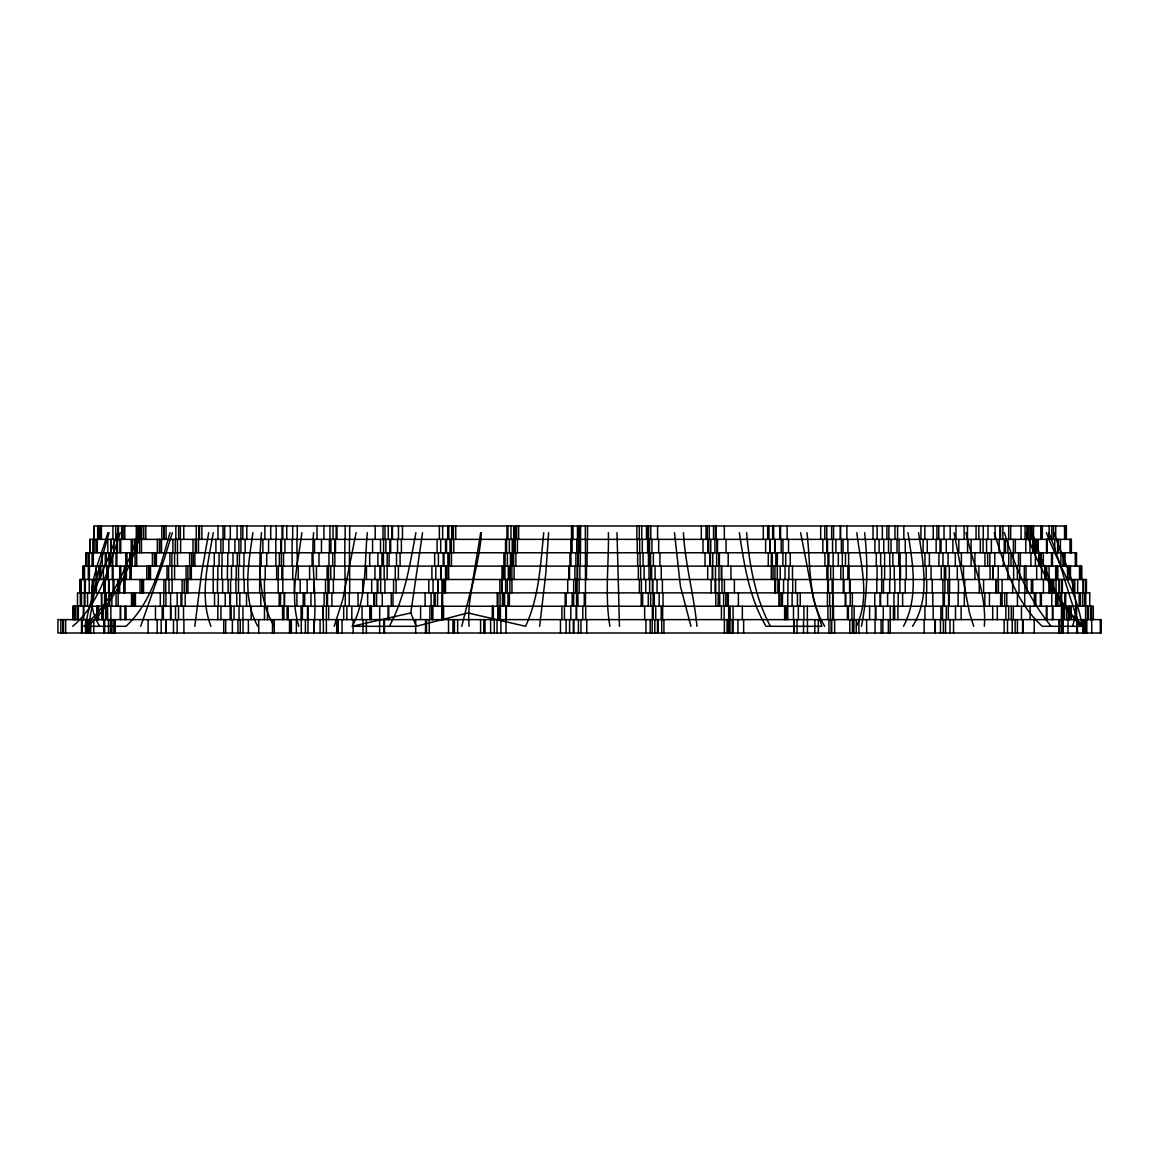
<?xml version="1.0" encoding="UTF-8"?>
<svg xmlns="http://www.w3.org/2000/svg" width="1159" height="1159" viewBox="0 0 1159 1159"><rect width="100%" height="100%" fill="white"/><g stroke="black" fill="none" stroke-linecap="round" stroke-linejoin="round"><path stroke-width="1.5" d="M608.403 532.691C608.997 563.868 604.65 595.422 609.895 626.309M313.611 532.691C310.829 563.911 317.189 595.204 314.046 626.309M984.339 626.309C986.831 594.06 972.734 563.68 966.026 532.691M548.598 532.691L545.875 572.807L539.659 626.309M367.316 532.691C364.274 564.013 367.128 597.551 352.293 626.309L416.284 626.309L467.946 612.937L525.563 626.309C539.138 597.088 540.543 564.259 543.73 532.691M261.499 532.691C258.805 564.129 257.762 598.087 274.132 626.309M416.284 626.309L410.793 612.937L422.557 532.691M85.795 626.309C89.214 593.191 107.917 564.158 117.624 532.691M481.347 532.691C479.942 564.259 466.222 594.712 469.105 626.309M480.695 532.691L471.829 586.193L461.76 626.309M194.799 626.309L201.637 572.807L208.736 532.691M252.894 532.691C248.62 563.549 241.912 597.537 257.776 626.309M301.876 532.691C297.95 563.506 289.373 595.74 298.834 626.309M861.485 626.309C867.497 595.48 868.207 563.853 864.614 532.691M415.907 532.691C409.88 564.52 404.955 597.479 389.323 626.309M356.088 532.691L342.76 599.565L334.212 626.309M213.285 532.691C208.055 563.361 199.305 596.03 210.938 626.309M88.504 626.309L97.762 572.807L109.091 532.691M1072.452 626.309C1083.549 594.219 1063.875 562.492 1053.937 532.691M169.996 532.691C160.579 565.853 152.148 601.869 125.983 626.309L83.752 626.309C112.235 602.318 127.026 567.07 138.79 532.691M172.343 532.691L164.158 559.435L140.674 626.309M120.246 532.691C109.236 565.882 100.529 602.651 72.684 626.309M107.874 532.691C99.428 562.376 80.768 597.03 99.761 626.309M141.166 532.691C130.634 567.331 114.64 601.144 87.939 626.309M856.414 626.309C870.612 596.928 860.442 563.419 856.834 532.691M903.498 626.309C918.754 597.305 912.756 563.535 907.946 532.691M912.51 626.309C930.503 598.232 923.274 563.52 918.536 532.691M352.293 626.309L410.793 612.937M1089.735 592.872L77.494 592.872L77.494 606.244M1081.347 626.309C1055.385 600.246 1039.043 566.635 1025.99 532.691M1051.17 626.309C1028.757 599 1014.676 566.2 1004.375 532.691M824.715 626.309C807.504 598.348 810.88 564.056 806.939 532.691M770.344 626.309C755.204 597.378 749.322 564.926 746.642 532.691M1046.403 532.691C1057.819 564.027 1077.566 592.843 1082.129 626.309M1080.087 626.309C1068.308 595.596 1061.05 563.303 1048.837 532.691M1032.133 532.691C1044.172 566.331 1054.893 603.448 1084.418 626.309L1042.332 626.309C1015.487 601.883 1004.665 566.244 994.248 532.691M973.763 626.309L969.504 612.937L954.06 532.691M690.952 626.309L680.405 586.193L674.48 532.691M800.623 532.691L813.56 599.565L821.89 626.309L766.027 626.309C749.279 597.972 744.179 564.752 739.37 532.691M683.39 532.691C685.215 564.274 693.937 594.915 696.965 626.309M617.008 532.691L619.457 626.309M1100.92 619.63L1100.92 633.002M1100.297 619.63L1100.297 633.002M1093.314 619.63L1093.314 606.244L72.872 606.244L72.872 619.63M1091.561 606.244L1091.778 633.002M1090.88 606.244L1090.88 619.63M1090.46 606.244L1090.46 619.63M1089.721 592.872L1089.735 606.244M1088.113 606.244L1088.113 619.63M1087.504 606.244L1087.504 619.63M1086.823 619.63L1086.823 633.002M1086.418 592.872L1086.418 579.5L79.797 579.5L79.797 592.872M1086.012 579.5L1086.012 592.872M1086.07 619.63L1086.07 633.002M1085.693 592.872L1085.577 619.63M1085.331 592.872L1085.331 606.244M1085.201 592.872L1085.201 606.244M1085.259 619.63L1085.259 633.002M1084.925 619.63L1084.925 633.002M1083.651 579.5L1083.651 592.872M1083.346 619.63L1083.346 633.002M1082.955 579.5L1082.955 592.872M1082.868 619.63L1082.868 633.002M1082.796 592.872L1082.796 606.244M1081.796 579.5L1081.796 566.128L82.941 566.128L82.941 579.5M1081.115 566.128L1081.115 579.5M1080.492 592.872L1080.492 606.244M1080.275 566.128L1080.275 579.5M1079.522 566.128L1079.522 579.5M1079.159 592.872L1079.159 606.244M1077.653 579.5L1077.653 592.872M1077.435 619.63L1077.435 633.002M1077.059 619.63L1077.16 633.002M1076.827 619.63L1076.827 633.002M1076.581 606.244L1076.581 619.63M1076.537 566.128L1076.537 552.756L86.07 552.756L86.07 566.128M1076.059 552.756L1076.059 566.128M1075.697 552.756L1075.697 566.128M1075.32 552.756L1075.32 566.128M1074.784 579.5L1074.755 592.872M1073.031 579.5L1073.031 592.872M1071.365 552.756L1071.365 539.37L89.88 539.37L89.88 552.756M1071.075 539.37L1071.075 552.756M1071.22 606.244L1071.22 619.63M1070.655 539.37L1070.655 552.756M1070.467 566.128L1070.467 579.5M1070.105 539.37L1070.105 552.756M1069.771 566.128L1069.771 579.5M1069.656 606.244L1069.656 619.63M1069.25 606.244L1069.25 619.63M1068.844 606.244L1068.844 619.63M1068.105 619.63L1067.917 633.002M1067.83 566.128L1067.83 579.5M1067.511 566.128L1067.511 579.5M1066.816 606.244L1066.816 619.63M1066.439 606.244L1066.439 619.63M1066.396 539.37L1066.396 525.998L514.466 525.998L514.466 539.37M1065.744 525.998L1065.744 539.37M1065.541 525.998L1065.541 539.37M1065.7 592.872L1065.686 606.244M1065.063 552.756L1065.063 566.128M1064.86 592.872L1064.86 606.244M1064.541 525.998L1064.541 539.37M1064.049 606.244L1064.049 619.63M1063.788 552.756L1063.788 566.128M1063.759 606.244L1063.759 619.63M1063.209 619.63L1063.209 633.002M1062.991 552.756L1062.991 566.128M1062.368 579.5L1062.368 592.872M1062.368 606.244L1062.368 619.63M1062.122 579.5L1062.122 592.872M1062.064 619.63L1062.021 633.002M1061.658 592.872L1061.76 633.002M1061.514 606.244L1061.514 619.63M1061.166 592.872L1061.311 606.244M1060.891 552.756L1060.891 566.128M1060.398 539.37L1060.398 552.756M1060.601 592.872L1060.601 606.244M1060.34 592.872L1060.34 606.244M1059.877 619.63L1059.877 633.002M1059.587 579.5L1059.587 592.872M1059.051 579.5L1059.051 592.872M1058.819 619.63L1058.819 633.002M1058.268 539.37L1058.268 552.756M1057.993 592.872L1057.993 606.244M1057.616 539.37L1057.616 552.756M1057.718 566.128L1057.718 579.5M1057.37 566.128L1057.37 579.5M1056.457 592.872L1056.457 606.244M1056.197 566.128L1056.197 579.5M1056.023 579.5L1056.023 592.872M1055.719 525.998L1055.719 539.37M1055.69 566.128L1055.69 579.5M1055.661 592.872L1055.661 606.244M1054.791 539.37L1054.791 552.756M1053.763 579.5L1053.763 592.872M1053.589 525.998L1053.589 539.37M1052.836 579.5L1052.836 592.872M1052.85 606.244L1052.85 619.63M1052.459 552.756L1052.459 566.128M1052.43 606.244L1052.43 619.63M1051.981 552.756L1052.053 566.128M1051.836 525.998L1051.836 539.37M1051.923 579.5L1051.72 606.244M1051.517 552.756L1051.517 566.128M1050.865 579.5L1050.865 592.872M1049.793 579.5L1049.793 592.872M1049.127 525.998L1049.127 539.37M1049.083 566.128L1049.083 579.5M1048.881 579.5L1048.881 592.872M1047.287 539.37L1047.287 552.756M1046.881 539.37L1046.997 552.756M1046.939 606.244L1046.939 619.63M1046.707 566.128L1046.707 579.5M1046.519 539.37L1046.519 552.756M1046.345 606.244L1046.345 619.63M1045.954 566.128L1045.954 579.5M1045.592 566.128L1045.592 579.5M1045.215 566.128L1045.215 579.5M1044.766 566.128L1044.766 579.5M1043.317 552.756L1043.317 566.128M1043.419 579.5L1043.419 592.872M1042.332 525.998L1042.332 539.37M1041.97 525.998L1041.97 539.37M1041.463 525.998L1041.463 539.37M1041.55 566.128L1041.55 579.5M1041.376 592.872L1041.376 606.244M1041.275 552.756L1041.275 566.128M1040.97 525.998L1040.97 539.37M1040.362 592.872L1040.362 606.244M1040.145 552.756L1040.145 566.128M1040.058 552.756L1040.058 566.128M1039.565 552.756L1039.565 566.128M1038.899 552.756L1038.899 566.128M1038.218 539.37L1038.218 552.756M1036.624 539.37L1036.624 552.756M1036.668 566.128L1036.668 579.5M1035.798 592.872L1035.798 606.244M1035.378 539.37L1035.407 566.128M1034.581 539.37L1034.581 552.756M1034.35 592.872L1034.35 606.244M1034.234 619.63L1034.234 633.002M1034.016 539.37L1034.016 552.756M1033.538 525.998L1033.538 539.37M1032.698 539.37L1032.698 552.756M1032.77 579.5L1032.77 592.872M1031.93 525.998L1031.93 539.37M1031.336 579.5L1031.336 592.872M1030.742 525.998L1030.742 539.37M1030.916 552.756L1030.916 566.128M1029.989 539.37L1029.989 552.756M1030.105 606.244L1030.105 619.63M1029.945 525.998L1029.945 539.37M1028.279 525.998L1028.279 539.37M1026.917 525.998L1026.917 539.37M1026.932 579.5L1026.932 592.872M1026.034 566.128L1026.034 579.5M1025.787 539.37L1025.787 552.756M1025.078 525.998L1025.078 539.37M1024.933 579.5L1024.933 592.872M1024.686 592.872L1024.686 606.244M1024.31 566.128L1024.31 579.5M1023.136 619.63L1023.136 633.002M1022.586 619.63L1022.586 633.002M1021.47 606.244L1021.47 619.63M1021.079 525.998L1021.079 539.37M1020.369 552.756L1020.369 566.128M1019.63 566.128L1019.63 579.5M1018.993 579.5L1018.993 592.872M1018.5 552.756L1018.5 566.128M1017.428 592.872L1017.428 606.244M1017.37 566.128L1017.37 579.5M1017.414 619.63L1017.414 633.002M1015.327 539.37L1015.327 552.756M1015.139 619.63L1015.139 633.002M1013.632 566.128L1013.632 579.5M1013.401 539.37L1013.415 566.128M1013.314 606.244L1013.314 619.63M1012.633 579.5L1012.633 592.872M1012.227 619.63L1012.227 633.002M1011.314 606.244L1011.314 619.63M1011.039 552.756L1011.039 566.128M1010.677 525.998L1010.677 539.37M1008.707 525.998L1008.707 539.37M1008.721 552.756L1008.721 566.128M1008.663 606.244L1008.663 619.63M1007.895 539.37L1007.895 552.756M1007.866 566.128L1007.866 579.5M1007.49 619.63L1007.49 633.002M1006.794 592.872L1006.794 606.244M1005.853 606.244L1005.853 619.63M1005.519 539.37L1005.519 552.756M1004.694 592.872L1004.694 606.244M1004.245 539.37L1004.245 552.756M1004.143 619.63L1004.143 633.002M1003.361 552.756L1003.361 566.128M1002.868 525.998L1002.868 539.37M1002.071 579.5L1002.1 606.244M1000.623 592.872L1000.623 606.244M1000.507 525.998L1000.507 539.37M1000.058 525.998L1000.058 539.37M999.13 539.37L999.13 552.756M998.406 579.5L998.406 592.872M998.247 566.128L998.247 579.5M997.305 606.244L997.305 619.63M996.581 579.5L996.581 592.872M995.784 579.5L995.784 592.872M995.132 525.998L995.132 539.37M994.755 552.756L994.755 566.128M993.104 566.128L993.104 579.5M992.727 566.128L992.727 579.5M992.698 606.244L992.698 619.63M991.365 539.37L991.365 552.756M990.061 566.128L990.061 579.5M989.815 552.756L989.815 566.128M989.438 592.872L989.438 606.244M987.99 525.998L987.99 539.37M987.656 552.756L987.656 566.128M986.57 539.37L986.57 552.756M984.933 552.756L984.933 566.128M984.831 592.872L984.831 606.244M983.585 579.5L983.585 592.872M983.267 525.998L983.267 539.37M983.064 539.37L983.064 552.756M980.326 539.37L980.326 552.756M979.254 579.5L979.254 592.872M978.819 525.998L978.819 539.37M978.935 566.128L978.935 579.5M976.066 525.998L976.066 539.37M974.878 552.756L974.922 579.5M971.083 539.37L971.126 566.128M967.432 525.998L967.577 552.756M964.723 579.5L964.723 592.872M964.317 592.872L964.317 606.244M964.1 525.998L964.1 539.37M963.506 566.128L963.506 579.5M961.39 552.756L961.39 566.128M961.144 606.244L961.144 619.63M958.797 539.37L958.797 552.756M958.45 579.5L958.45 592.872M958.116 592.872L958.116 606.244M957.305 566.128L957.305 579.5M955.987 525.998L955.987 539.37M955.509 606.244L955.509 619.63M955.306 552.756L955.306 566.128M953.553 619.63L953.553 633.002M952.872 539.37L952.872 552.756M950.177 525.998L950.177 539.37M949.96 619.63L949.96 633.002M949.569 579.5L949.569 592.872M949.279 566.128L949.279 579.5M948.989 592.872L948.989 606.244M948.627 592.872L948.627 606.244M948.337 606.244L948.337 619.63M948.062 552.756L948.062 566.128M947.874 579.5L947.874 592.872M946.266 539.37L946.266 552.756M946.324 606.244L946.324 619.63M945.701 566.128L945.701 579.5M945.541 619.63L945.541 633.002M944.904 579.5L944.904 592.872M944.353 566.128L944.353 579.5M944.324 592.872L944.324 606.244M944.02 525.998L944.02 539.37M943.383 619.63L943.383 633.002M943.093 592.872L943.093 606.244M942.962 552.756L942.977 566.128M942.904 579.5L942.904 592.872M942.484 606.244L942.484 619.63M941.282 566.128L941.282 579.5M941.036 539.37L941.036 552.756M940.876 606.244L940.876 619.63M940.456 619.63L940.456 633.002M939.992 539.37L939.992 552.756M938.747 525.998L938.747 539.37M938.906 552.756L938.906 566.128M936.936 525.998L936.936 539.37M936.153 539.37L936.153 552.756M935.299 619.63L935.299 633.002M934.762 619.63L934.762 633.002M933.241 525.998L933.241 539.37M933.169 606.244L933.169 619.63M932.821 592.872L932.821 606.244M932.242 579.5L932.242 592.872M931.083 566.128L931.083 579.5M929.388 552.756L929.388 566.128M927.272 539.37L927.272 552.756M926.693 579.5L926.693 592.872M926.2 566.128L926.2 579.5M926.229 592.872L926.229 606.244M924.853 525.998L924.853 539.37M924.925 552.756L924.925 566.128M924.925 606.244L924.925 619.63M924.158 619.63L924.158 633.002M923.115 539.37L923.115 552.756M920.927 525.998L920.927 539.37M906.15 552.756L906.251 579.5M905.251 539.37L905.251 552.756M905.208 579.5L905.208 592.872M903.832 525.998L903.832 539.37M902.615 592.872L902.615 606.244M900.471 566.128L900.471 579.5M900.094 552.756L900.094 566.128M899.906 592.872L899.804 566.128M899.065 539.37L899.065 552.756M898.718 552.756L898.718 566.128M898.268 592.872L898.138 606.244M897.906 606.244L897.906 619.63M897.588 525.998L897.588 539.37M897.023 539.37L897.023 552.756M894.965 525.998L894.965 539.37M894.835 579.5L894.835 592.872M894.676 606.244L894.676 619.63M894.27 566.128L894.27 579.5M893.937 592.872L893.937 606.244M893.415 606.244L893.415 619.63M892.879 552.756L892.879 566.128M891.025 539.37L891.025 552.756M890.213 566.128L890.213 579.5M890.213 606.244L890.242 633.002M889.735 552.756L889.735 566.128M889.677 579.5L889.677 592.872M888.852 525.998L888.852 539.37M888.533 539.37L888.533 552.756M888.359 619.63L888.359 633.002M887.606 592.872L887.606 606.244M886.896 525.998L886.896 539.37M884.636 579.5L884.607 552.756M883.752 539.37L883.752 552.756M883.462 579.5L883.462 592.872M883.274 606.244L883.274 619.63M882.854 619.63L882.854 633.002M882.347 525.998L882.347 539.37M881.651 566.128L881.68 592.872M881.086 619.63L881.086 633.002M880.666 552.756L880.666 566.128M880.579 592.872L880.579 606.244M880.188 592.872L880.188 606.244M879.101 539.37L879.101 552.756M877.146 525.998L877.146 539.37M877.059 566.128L877.059 579.5M876.798 579.5L876.798 592.872M876.291 552.756L876.291 566.128M875.871 606.244L875.871 619.63M875.349 606.244L875.349 619.63M875.045 619.63L875.045 633.002M874.886 539.37L874.886 552.756M874.77 592.872L874.77 606.244M873.031 525.998L873.031 539.37M869.612 606.244L869.612 619.63M866.541 619.63L866.715 633.002M858.906 619.63L858.906 633.002M856.255 619.63L856.255 633.002M854.14 606.244L854.14 619.63M853.908 619.63L853.908 633.002M852.358 592.872L852.358 606.244M852.401 619.63L852.401 633.002M851.908 606.244L851.908 619.63M850.17 579.5L850.257 606.244M849.779 619.63L849.779 633.002M849.576 579.5L849.576 592.872M849.141 566.128L849.141 579.5M848.62 552.756L848.62 566.128M848.388 606.244L848.388 619.63M847.881 539.37L847.881 552.756M847.866 566.128L847.866 579.5M847.403 606.244L847.403 619.63M846.896 525.998L846.896 539.37M845.838 592.872L845.838 606.244M845.476 552.756L845.476 566.128M845.215 592.872L845.215 606.244M844.042 579.5L844.042 592.872M843.173 566.128L843.259 592.872M843.071 539.37L843.071 552.756M842.332 552.756L842.332 566.128M841.362 539.37L841.362 552.756M840.797 566.128L840.797 579.5M840.652 525.998L840.652 539.37M840.246 525.998L840.246 539.37M838.334 552.756L838.334 566.128M835.929 539.37L835.929 552.756M834.625 619.63L834.625 633.002M833.553 525.998L833.553 539.37M833.538 606.244L833.538 619.63M833.321 566.128L833.321 579.5M833.191 606.244L833.133 579.5M833.133 552.756L833.133 566.128M832.553 539.37L832.553 552.756M832.698 592.872L832.582 619.63M832.133 579.5L832.133 592.872M831.655 525.998L831.655 539.37M831.727 619.63L831.727 633.002M831.133 619.63L831.133 633.002M830.67 566.128L830.67 579.5M830.351 606.244L830.351 619.63M829.699 592.872L829.699 606.244M828.888 552.756L828.888 566.128M828.96 619.63L828.96 633.002M828.453 579.5L828.453 592.872M827.917 552.756L827.961 579.5M827.888 606.244L827.888 619.63M827.7 579.5L827.7 592.872M827.512 539.37L827.512 552.756M827.425 592.872L827.425 606.244M826.918 539.37L826.918 552.756M826.758 525.998L826.758 539.37M826.845 566.128L826.845 579.5M824.817 525.998L824.817 539.37M824.918 552.756L824.918 566.128M822.847 539.37L822.847 552.756M820.673 525.998L820.673 539.37M818.312 619.63L818.312 633.002M814.82 619.63L814.82 633.002M807.461 619.63L807.461 633.002M807.345 606.244L807.345 619.63M803.897 606.244L803.897 619.63M803.52 619.63L803.52 633.002M800.232 592.872L800.232 606.244M798.334 606.244L798.334 619.63M797.435 592.872L797.435 606.244M797.015 619.63L797.03 633.002M795.61 579.5L795.61 592.872M794.118 619.63L794.118 633.002M793.987 619.63L793.987 633.002M793.48 606.244L793.48 619.63M792.713 579.5L792.713 592.872M792.466 566.128L792.466 579.5M792.133 592.872L792.133 606.244M790.25 552.756L790.25 566.128M788.902 566.128L788.902 579.5M788.54 539.37L788.54 552.756M787.961 579.5L787.961 592.872M787.83 619.63L787.685 592.872M787.135 525.998L787.135 539.37M786.15 606.244L786.15 619.63M785.701 552.756L785.701 566.128M785.86 606.244L785.86 619.63M785.049 566.128L785.049 579.5M784.629 606.244L784.629 619.63M783.556 579.5L783.556 592.872M782.962 539.37L782.962 552.756M782.89 552.756L782.89 566.128M782.455 592.872L782.455 606.244M781.296 592.872L781.296 606.244M781.195 539.37L781.195 552.756M780.558 525.998L780.558 539.37M780.224 566.128L780.224 579.5M779.761 525.998L779.761 539.37M779.572 592.872L779.572 606.244M779.268 579.5L779.268 592.872M779.094 592.872L779.094 606.244M777.906 579.5L777.906 592.872M777.385 552.756L777.254 579.5M775.835 552.756L775.835 566.128M775.559 579.5L775.559 592.872M774.893 539.37L774.893 552.756M774.951 566.128L774.864 592.872M774.69 539.37L774.69 552.756M773.647 525.998L773.647 539.37M773.039 566.128L773.039 579.5M772.676 525.998L772.676 539.37M772.285 552.756L772.285 566.128M771.329 552.756L771.3 579.5M770.054 539.37L770.054 552.756M769.88 539.37L769.88 552.756M768.953 525.998L768.953 539.37M768.272 552.756L768.272 566.128M767.678 525.998L767.678 539.37M765.621 539.37L765.621 552.756M763.303 525.998L763.303 539.37M743.658 619.63L743.658 633.002M742.354 606.244L742.354 619.63M738.399 592.872L738.399 606.244M737.935 619.63L737.935 633.002M734.371 579.5L734.371 592.872M733.039 606.244L733.212 633.002M732.198 619.63L732.198 633.002M730.952 566.128L730.952 579.5M730.127 606.244L730.17 619.63M729.996 619.63L729.996 633.002M728.663 606.244L728.663 619.63M728.533 619.63L728.533 633.002M728.2 552.756L728.2 566.128M728.33 592.872L728.33 606.244M727.475 592.872L727.475 606.244M727.084 619.63L727.084 633.002M726.056 539.37L726.056 552.756M725.824 592.872L725.824 606.244M724.332 525.998L724.332 539.37M724.418 579.5L724.404 592.872M724.389 619.63L724.389 633.002M724.187 606.244L724.187 619.63M723.607 592.872L723.607 606.244M721.97 579.5L721.97 592.872M721.666 566.128L721.666 579.5M721.434 606.244L721.405 619.63M721.362 566.128L721.362 579.5M719.739 592.872L719.739 606.244M719.377 552.756L719.377 566.128M718.986 552.756L718.957 579.5M719.073 579.5L719.073 592.872M718.174 592.872L718.174 606.244M717.522 539.37L717.522 552.756M717.059 539.37L717.059 552.756M716.653 552.756L716.653 566.128M716.001 525.998L716.001 539.37M715.711 579.5L715.784 606.244M715.436 525.998L715.436 539.37M715.494 566.128L715.494 579.5M714.915 539.37L714.915 552.756M715.089 579.5L715.089 592.872M713.538 525.998L713.538 539.37M712.799 552.756L712.799 566.128M712.524 566.128L712.524 579.5M712.437 566.128L712.437 579.5M711.162 579.5L711.162 592.872M710.757 539.37L710.757 552.756M710.424 552.756L710.424 566.128M709.873 552.756L709.873 566.128M709.207 525.998L709.207 539.37M708.7 539.37L708.7 552.756M707.787 539.37L707.787 552.756M707.685 566.128L707.685 579.5M707.207 525.998L707.207 539.37M706.077 525.998L706.077 539.37M705.034 552.756L705.034 566.128M702.991 539.37L702.991 552.756M701.311 525.998L701.311 539.37M663.919 619.63L663.919 633.002M663.035 592.872L663.035 606.244M662.658 606.244L662.658 619.63M662.397 579.5L662.397 592.872M661.717 619.63L661.717 633.002M661.253 566.128L661.253 579.5M661.195 606.244L661.195 619.63M659.935 552.756L659.935 566.128M659.167 592.872L659.167 606.244M658.674 539.37L658.674 552.756M657.95 619.63L657.95 633.002M657.588 525.998L657.588 539.37M657.515 619.63L657.515 633.002M657.066 579.5L657.066 592.872M655.748 606.244L655.748 619.63M655.081 566.128L655.081 579.5M654.821 619.63L654.821 633.002M654.299 592.872L654.299 606.244M653.343 552.756L653.343 566.128M653.111 592.872L653.111 606.244M652.821 606.244L652.821 619.63M652.575 606.244L652.575 619.63M652.546 606.244L652.546 619.63M652.184 619.63L652.184 633.002M651.923 539.37L651.923 552.756M651.619 566.128L651.619 579.5M650.793 525.998L650.793 539.37M650.75 566.128L650.75 579.5M650.692 592.872L650.692 606.244M650.547 552.756L650.547 566.128M650.199 619.63L650.199 633.002M649.533 539.37L649.533 552.756M649.634 579.5L649.634 592.872M649.069 552.756L648.982 579.5M648.649 525.998L648.649 539.37M648.461 552.756L648.461 566.128M648.287 592.872L648.287 606.244M648.026 539.37L648.026 552.756M647.635 525.998L647.635 552.756M646.461 525.998L646.461 539.37M645.925 619.63L645.925 633.002M645.722 579.5L645.722 592.872M644.636 606.244L644.665 619.63M644.129 566.128L644.129 579.5M643.071 552.756L643.071 566.128M642.608 592.872L642.608 606.244M642.318 539.37L642.318 552.756M641.738 525.998L641.738 539.37M641.405 579.5L641.405 592.872M641.202 592.872L641.202 606.244M640.652 566.128L640.652 579.5M640.101 552.756L640.101 566.128M639.667 539.37L639.667 552.756M639.304 525.998L639.304 539.37M639.377 579.5L639.377 592.872M638.334 566.128L638.334 579.5M637.653 552.756L637.653 566.128M637.204 539.37L637.204 552.756M636.856 525.998L636.856 539.37M587.541 525.998L587.541 539.37M587.352 539.37L587.352 552.756M587.048 552.756L587.048 566.128M586.744 619.63L586.744 633.002M586.483 566.128L586.483 579.5M585.701 606.244L585.701 619.63M585.454 539.37L585.469 606.244M585.353 525.998L585.353 539.37M584.281 592.872L584.281 606.244M582.774 606.244L582.774 619.63M580.963 619.63L580.963 633.002M580.601 525.998L580.514 552.756M580.326 552.756L580.326 566.128M579.949 525.998L579.949 539.37M579.891 566.128L579.891 579.5M579.225 539.37L579.225 552.756M579.152 579.5L579.152 592.872M578.587 525.998L578.587 539.37M578.37 539.37L578.341 566.128M578.413 619.63L578.413 633.002M578.066 552.756L578.066 566.128M577.95 592.872L577.95 606.244M577.486 525.998L577.486 539.37M577.631 566.128L577.631 579.5M577.211 566.128L577.066 592.872M576.762 539.37L576.762 552.756M576.53 592.872L576.646 619.63M576.255 606.244L576.255 619.63M575.893 552.756L575.893 566.128M575.719 579.5L575.719 592.872M574.893 566.128L574.893 579.5M573.879 619.63L573.879 633.002M573.691 579.5L573.618 606.244M573.328 619.63L573.328 633.002M572.995 525.998L572.995 539.37M572.213 592.872L572.213 606.244M572.068 539.37L572.068 552.756M571.517 525.998L571.517 539.37M570.779 539.37L570.923 566.128M570.808 606.244L570.836 619.63M569.938 552.756L569.938 566.128M569.605 619.63L569.605 633.002M569.518 566.128L569.518 579.5M568.953 566.128L568.953 579.5M567.678 579.5L567.722 592.872M566.143 592.872L566.143 606.244M566.114 619.63L566.114 633.002M565.172 592.872L565.172 606.244M564.433 606.244L564.433 619.63M561.883 606.244L561.883 619.63M560.478 619.63L560.478 633.002M518.624 525.998L518.624 539.37M517.392 539.37L517.392 552.756M516.595 525.998L516.595 539.37M515.943 525.998L515.943 539.37M515.9 552.756L515.9 566.128M515.233 539.37L515.233 552.756M514.379 539.37L514.379 552.756M514.118 566.128L514.118 579.5M513.698 539.37L513.698 525.998L94.082 525.998L94.082 539.37M513.64 552.756L513.64 566.128M513.089 539.37L513.089 552.756M512.466 552.756L512.466 566.128M512.235 539.37L512.235 552.756M511.843 566.128L511.974 592.872M511.481 552.756L511.481 566.128M510.974 525.998L510.974 539.37M510.482 552.756L510.482 566.128M510.163 566.128L510.163 579.5M509.888 579.5L509.888 592.872M509.598 566.128L509.598 579.5M509.352 539.37L509.352 552.756M509.381 592.872L509.381 606.244M508.308 566.128L508.308 579.5M507.961 525.998L507.961 539.37M507.961 592.872L507.961 606.244M507.367 552.756L507.367 566.128M507.367 579.5L507.323 592.872M506.961 525.998L506.961 539.37M506.584 539.37L506.584 552.756M506.396 606.244L506.396 619.63M506.005 606.244L506.005 633.002M505.527 539.37L505.527 552.756M505.643 579.5L505.643 592.872M505.063 552.756L505.063 566.128M504.918 566.128L504.918 579.5M504.6 592.872L504.6 606.244M503.89 552.756L503.89 566.128M503.643 592.872L503.643 606.244M503.397 566.128L503.397 579.5M502.441 592.872L502.441 606.244M502.006 566.128L502.006 579.5M501.905 579.5L501.905 592.872M501.659 579.5L501.659 592.872M500.92 619.63L500.92 633.002M500.413 606.244L500.413 619.63M500.08 592.872L500.08 606.244M499.848 579.5L499.848 592.872M498.689 606.244L498.689 619.63M498.515 606.244L498.515 619.63M498.008 592.872L497.848 619.63M497.24 592.872L497.24 606.244M497.037 619.63L497.037 633.002M494.27 619.63L494.27 633.002M493.328 606.244L493.328 619.63M492.285 606.244L492.285 619.63M490.648 619.63L490.648 633.002M485.013 619.63L485.013 633.002M483.81 619.63L483.81 633.002M480.579 619.63L480.579 633.002M457.646 619.63L457.646 633.002M455.748 525.998L455.748 539.37M454.4 619.63L454.4 633.002M453.821 539.37L453.821 552.756M453.43 525.998L453.43 539.37M453.082 525.998L453.082 539.37M452.937 619.63L452.937 633.002M451.72 525.998L451.72 539.37M451.474 566.128L451.416 539.37M451.184 539.37L451.184 552.756M449.996 539.37L449.996 552.756M449.402 552.756L449.402 566.128M448.794 525.998L448.794 539.37M448.62 552.756L448.678 579.5M448.533 619.63L448.533 633.002M447.997 552.756L447.997 566.128M447.693 525.998L447.693 539.37M446.997 566.128L446.997 579.5M446.519 539.37L446.519 552.756M445.766 566.128L445.766 579.5M445.549 539.37L445.549 552.756M445.607 566.128L445.505 592.872M444.288 579.5L444.288 592.872M443.969 552.756L443.969 566.128M443.607 606.244L443.607 619.63M443.462 579.5L443.462 592.872M443.202 552.756L443.202 566.128M442.637 525.998L442.637 539.37M442.637 592.872L442.564 619.63M441.985 579.5L441.869 619.63M441.086 566.128L441.086 579.5M440.681 539.37L440.681 552.756M440.695 566.128L440.695 579.5M439.362 525.998L439.362 539.37M438.406 552.756L438.406 566.128M438.001 579.5L438.001 592.872M437.798 579.5L437.798 592.872M437.551 592.872L437.551 606.244M437.117 539.37L437.117 552.756M435.784 566.128L435.784 579.5M435.19 592.872L435.19 606.244M434.654 552.756L434.654 566.128M434.046 592.872L434.046 606.244M433.06 579.5L433.06 592.872M432.858 606.244L432.858 619.63M432.278 606.244L432.278 619.63M431.901 566.128L431.901 579.5M432.104 606.244L432.104 619.63M431.105 592.872L431.105 606.244M429.902 606.244L429.902 619.63M429.236 619.63L429.236 633.002M428.787 579.5L428.787 592.872M426.469 619.63L426.469 633.002M425.527 619.63L425.527 633.002M425.092 592.872L425.092 606.244M420.601 606.244L420.601 619.63M415.675 619.63L415.675 633.002M402.463 525.998L402.463 539.37M401.391 539.37L401.391 552.756M400.087 552.756L400.087 566.128M398.464 525.998L398.464 539.37M398.406 566.128L398.406 579.5M397.551 539.37L397.551 552.756M396.523 552.756L396.523 566.128M396.117 579.5L396.117 592.872M395.262 566.128L395.262 579.5M393.567 579.5L393.567 592.872M392.973 592.872L392.973 606.244M392.437 525.998L392.437 539.37M392.017 525.998L392.017 539.37M391.249 592.872L391.249 606.244M390.67 539.37L390.67 552.756M389.917 539.37L389.917 552.756M389.091 552.756L389.091 566.128M388.729 606.244L388.729 619.63M388.279 525.998L388.279 539.37M388.062 606.244L388.062 619.63M387.178 552.756L387.178 579.5M385.904 539.37L385.904 552.756M384.976 525.998L384.976 539.37M384.904 579.5L384.904 592.872M384.498 619.63L384.498 633.002M384.151 566.128L384.151 579.5M384.02 619.63L384.02 633.002M383.6 539.37L383.6 552.756M383.412 552.756L383.412 566.128M383.006 525.998L383.006 539.37M382.253 592.872L382.253 606.244M381.934 552.756L381.934 566.128M380.76 566.128L380.76 579.5M380.514 539.37L380.514 552.756M380.688 579.5L380.688 592.872M379.877 566.128L379.877 579.5M379.717 606.244L379.616 633.002M377.863 552.756L377.863 566.128M377.906 579.5L377.906 592.872M377.24 579.5L377.24 592.872M376.588 592.872L376.588 606.244M375.212 525.998L375.212 539.37M374.965 566.128L374.965 579.5M374.574 592.872L374.574 606.244M373.893 592.872L373.893 606.244M372.561 539.37L372.561 552.756M371.677 579.5L371.677 592.872M371.373 606.244L371.373 619.63M370.243 606.244L370.243 619.63M369.909 606.244L369.909 619.63M369.678 552.756L369.678 566.128M367.635 592.872L367.635 606.244M366.461 566.128L366.461 579.5M366.36 619.63L366.36 633.002M363.028 619.63L362.97 633.002M362.695 579.5L362.695 592.872M362.072 606.244L362.072 619.63M358.03 592.872L358.03 606.244M353.118 619.63L353.118 633.002M351.814 606.244L351.814 619.63M349.67 525.998L349.67 539.37M349.612 566.128L349.714 592.872M349.453 539.37L349.453 566.128M349.25 592.872L349.25 606.244M346.845 606.244L346.845 619.63M345.281 579.5L345.237 606.244M345.165 525.998L345.165 539.37M344.991 566.128L344.991 579.5M344.846 539.37L344.817 566.128M343.687 606.244L343.687 619.63M342.064 619.63L342.064 633.002M338.225 619.63L338.225 633.002M336.965 525.998L336.965 539.37M336.704 619.63L336.704 633.002M336.182 525.998L336.182 539.37M335.487 539.37L335.487 552.756M334.85 566.128L334.792 539.37M334.227 566.128L334.227 579.5M333.372 579.5L333.372 592.872M333.024 525.998L333.024 539.37M332.705 552.756L332.705 566.128M331.894 592.872L331.894 606.244M330.909 539.37L330.909 552.756M330.75 566.128L330.75 579.5M329.953 525.998L329.953 539.37M329.388 539.37L329.388 552.756M328.924 552.756L328.982 566.128M329.011 579.5L329.011 592.872M328.562 566.128L328.562 579.5M328.678 606.244L328.678 619.63M327.939 579.5L327.939 592.872M327.504 592.872L327.504 606.244M327.113 566.128L327.113 579.5M326.592 592.872L326.592 606.244M326.374 633.002L326.36 606.244M325.505 579.5L325.505 592.872M324.114 592.872L324.114 606.244M323.897 525.998L323.897 539.37M323.231 606.244L323.404 633.002M323.144 606.244L323.144 619.63M321.463 539.37L321.463 552.756M320.087 619.63L320.087 633.002M318.971 552.756L318.971 566.128M317.015 525.998L317.015 539.37M316.45 566.128L316.45 579.5M314.538 539.37L314.538 552.756M314.161 619.63L314.161 633.002M313.944 619.63L313.944 633.002M313.814 579.5L313.814 592.872M312.075 552.756L312.075 566.128M310.96 592.872L310.96 606.244M309.612 566.128L309.612 579.5M307.932 606.244L308.004 633.002M307.512 606.244L307.512 619.63M307.149 579.5L307.149 592.872M305.411 619.63L305.411 633.002M304.687 592.872L304.687 606.244M303.194 592.872L303.194 606.244M302.383 606.244L302.383 619.63M301.282 619.63L301.282 633.002M301.05 606.244L301.05 619.63M300.181 579.5L300.181 592.872M298.24 566.128L298.24 579.5M297.269 525.998L297.269 539.37M297.226 552.756L297.226 566.128M296.936 539.37L296.936 552.756M296.921 592.872L296.921 606.244M296.371 619.63L296.371 633.002M294.299 579.5L294.299 592.872M292.691 525.998L292.691 539.37M292.763 566.128L292.763 579.5M292.126 539.37L292.111 566.128M291.387 619.63L291.387 633.002M289.895 619.63L289.895 633.002M289.533 619.63L289.533 633.002M288.272 606.244L288.272 619.63M287.07 606.244L287.07 619.63M286.737 525.998L286.737 539.37M284.955 539.37L284.955 552.756M284.549 592.872L284.549 606.244M284.274 592.872L284.274 606.244M283.955 606.244L283.955 619.63M283.535 552.756L283.535 566.128M282.796 525.998L282.796 539.37M282.724 566.128L282.854 592.872M282.564 606.244L282.564 619.63M282.057 525.998L282.057 539.37M281.825 566.128L281.825 579.5M281.492 539.37L281.391 566.128M280.913 539.37L280.913 552.756M280.55 592.872L280.55 606.244M279.362 552.756L279.362 566.128M279.203 592.872L279.203 606.244M278.334 566.128L278.334 579.5M278.102 579.5L278.174 592.872M276.624 566.128L276.624 579.5M276.19 525.998L276.19 539.37M275.77 539.37L275.871 566.128M274.263 619.63L274.263 633.002M272.51 619.63L272.51 633.002M270.728 525.998L270.728 539.37M268.584 539.37L268.584 552.756M267.512 606.244L267.512 619.63M266.7 552.756L266.7 566.128M265.223 566.128L265.223 579.5M264.875 525.998L264.875 539.37M264.846 592.872L264.846 606.244M264.426 579.5L264.426 592.872M264.498 606.244L264.498 619.63M262.861 539.37L262.861 552.756M261.152 552.756L261.152 566.128M260.775 592.872L260.775 606.244M259.978 566.128L259.978 579.5M259.659 579.5L259.659 592.872M258.732 619.63L258.732 633.002M251.155 606.244L251.155 619.63M248.388 619.63L248.388 633.002M246.795 525.998L246.795 539.37M246.534 592.872L246.534 606.244M245.157 539.37L245.157 552.756M244.23 579.5L244.23 592.872M243.998 552.756L243.998 566.128M243.549 566.128L243.549 579.5M242.897 606.244L243.042 633.002M242.796 525.998L242.796 539.37M240.913 525.998L240.927 552.756M240.261 619.63L240.261 633.002M239.812 592.872L239.812 606.244M239.42 552.756L239.42 566.128M239.029 606.244L239.029 619.63M238.913 539.37L238.913 552.756M238.508 566.128L238.493 592.872M237.972 619.63L237.972 633.002M237.276 552.756L237.276 566.128M237.117 525.998L237.117 539.37M236.74 592.872L236.74 606.244M236.204 566.128L236.204 579.5M235.914 579.5L235.914 592.872M234.9 539.37L234.9 552.756M234.06 606.244L234.06 619.63M233.002 552.756L233.002 566.128M232.394 619.63L232.394 633.002M231.481 566.128L231.481 579.5M231.148 606.244L231.148 619.63M230.569 579.5L230.569 592.872M230.308 525.998L230.308 539.37M230.424 592.872L230.424 606.244M230.177 592.872L230.163 619.63M228.801 539.37L228.801 552.756M228.106 579.5L228.106 592.872M227.758 552.756L227.758 566.128M227.425 566.128L227.425 579.5M225.657 619.63L225.657 633.002M225.223 592.872L225.223 606.244M224.643 525.998L224.643 539.37M223.716 619.63L223.716 633.002M223.093 539.37L223.093 552.756M223.006 525.998L223.006 539.37M222.644 579.5L222.644 592.872M222.035 552.756L222.035 566.128M221.76 566.128L221.76 579.5M220.862 539.37L220.862 552.756M220.949 606.244L220.949 619.63M219.08 552.756L219.08 566.128M218.327 592.872L218.327 606.244M217.964 525.998L217.964 539.37M217.849 566.128L217.849 579.5M217.82 606.244L217.82 619.63M217.472 579.5L217.472 592.872M215.907 539.37L215.907 552.756M214.531 592.872L214.531 606.244M214.285 552.756L214.285 566.128M213.27 566.128L213.198 592.872M201.912 525.998L201.912 539.37M199.493 525.998L199.493 539.37M198.87 525.998L198.87 539.37M198.464 539.37L198.464 552.756M196.233 525.998L196.407 552.756M195.335 539.37L195.335 552.756M194.886 552.756L194.886 566.128M193.307 552.756L193.307 566.128M192.988 539.37L192.988 552.756M191.655 552.756L191.655 566.128M191.336 566.128L191.336 579.5M190.018 566.128L190.018 579.5M189.656 552.756L189.656 566.128M187.888 566.128L187.961 592.872M186.367 579.5L186.367 592.872M186.092 566.128L186.092 579.5M185.194 592.872L185.194 606.244M184.223 579.5L184.223 592.872M183.904 619.63L183.904 633.002M183.759 525.998L183.759 539.37M183.528 606.244L183.528 619.63M182.093 579.5L182.093 592.872M181.833 592.872L181.833 606.244M180.978 592.872L180.978 606.244M180.63 539.37L180.63 552.756M180.34 525.998L180.34 539.37M178.616 525.998L178.616 539.37M178.529 606.244L178.529 619.63M177.414 539.37L177.515 566.128M177.168 592.872L177.168 606.244M177.139 619.63L177.139 633.002M175.835 525.998L175.835 539.37M175.516 606.244L175.516 619.63M175.27 539.37L175.27 552.756M174.589 552.756L174.589 579.5M173.488 619.63L173.488 633.002M172.879 539.37L172.879 552.756M172.112 579.5L172.112 592.872M171.909 552.756L171.807 579.5M170.793 606.244L170.793 619.63M170.619 592.872L170.532 619.63M169.938 552.756L169.938 566.128M168.997 579.5L168.997 592.872M168.62 566.128L168.62 579.5M166.997 566.128L166.997 579.5M166.085 525.998L166.085 539.37M166.186 619.63L166.186 633.002M165.94 592.872L165.94 606.244M165.867 619.63L165.867 633.002M165.723 579.5L165.723 592.872M164.143 525.998L164.143 539.37M163.926 525.998L163.926 539.37M163.897 579.5L163.897 592.872M163.723 592.872L163.723 606.244M163.361 606.244L163.361 619.63M162.188 606.244L162.188 619.63M161.825 525.998L161.825 539.37M161.536 539.37L161.536 552.756M161.173 619.63L161.173 633.002M160.304 592.872L160.304 606.244M159.71 539.37L159.71 552.756M159.435 539.37L159.435 552.756M157.334 539.37L157.334 552.756M157.189 619.63L157.189 633.002M156.422 552.756L156.422 566.128M155.48 606.244L155.48 619.63M154.755 552.756L154.755 566.128M154.408 552.756L154.408 566.128M152.394 552.756L152.394 566.128M150.511 566.128L150.511 579.5M149.004 566.128L149.004 579.5M148.627 566.128L148.627 579.5M148.106 619.63L148.106 633.002M146.773 566.128L146.773 579.5M145.831 525.998L145.831 539.37M143.759 525.998L143.759 539.37M143.557 579.5L143.557 592.872M141.977 579.5L141.977 592.872M141.76 525.998L141.76 539.37M141.862 579.5L141.862 592.872M141.485 539.37L141.485 552.756M140.587 525.998L140.587 539.37M140.022 579.5L140.022 592.872M139.848 525.998L139.848 539.37M139.587 539.37L139.587 552.756M139.109 525.998L139.109 539.37M137.733 525.998L137.733 539.37M137.24 539.37L137.24 552.756M136.675 552.756L136.675 566.128M136.313 525.998L136.11 552.756M135.487 539.37L135.487 552.756M135.415 592.872L135.415 606.244M135.038 552.756L135.038 566.128M134.661 539.37L134.661 552.756M133.951 592.872L133.951 606.244M132.908 592.872L132.908 606.244M132.575 539.37L132.575 552.756M132.184 552.756L132.184 566.128M131.503 592.872L131.503 606.244M131.228 539.37L131.228 579.5M130.663 552.756L130.663 566.128M129.851 552.756L129.909 579.5M126.983 552.756L126.983 566.128M126.389 566.128L126.389 579.5M126.041 606.244L126.041 619.63M125.737 552.756L125.737 566.128M125.563 566.128L125.563 579.5M125.129 566.128L125.056 592.872M124.781 525.998L124.781 539.37M124.911 606.244L124.911 619.63M124.375 566.128L124.375 579.5M123.941 525.998L123.941 539.37M123.796 579.5L123.796 592.872M122.332 525.998L122.332 539.37M121.681 525.998L121.681 539.37M120.739 539.37L120.739 552.756M120.826 566.128L120.826 579.5M120.681 606.244L120.681 619.63M120.261 606.244L120.261 619.63M119.913 539.37L119.913 552.756M119.725 566.128L119.638 592.872M118.638 579.5L118.638 592.872M118.406 525.998L118.406 539.37M118.377 579.5L118.377 592.872M118.189 525.998L118.117 539.37M118.16 592.872L118.16 606.244M117.508 539.37L117.508 552.756M117.696 579.5L117.696 592.872M116.885 539.37L116.842 566.128M116.016 552.756L116.016 566.128M116.045 592.872L116.045 606.244M115.712 525.998L115.755 539.37M115.161 619.63L115.161 633.002M115.06 619.63L115.06 633.002M114.06 539.37L113.93 552.756M113.915 579.5L113.915 592.872M112.93 525.998L112.93 539.37M113.046 566.128L113.06 592.872M113.147 619.63L113.147 633.002M112.713 552.756L112.713 566.128M112.293 566.128L112.293 579.5M112.148 552.756L112.148 566.128M111.858 592.872L111.858 606.244M111.235 539.37L111.235 552.756M111.351 619.63L111.351 633.002M110.873 606.244L110.873 619.63M110.728 539.37L110.728 552.756M110.279 552.756L110.279 566.128M110.424 619.63L110.424 633.002M110.134 552.756L110.134 566.128M109.656 592.872L109.685 606.244M109.178 579.5L109.178 592.872M109.004 552.756L109.004 566.128M109.018 592.872L109.018 606.244M108.613 579.5L108.613 592.872M108.468 619.63L108.468 633.002M108.135 566.128L108.135 579.5M107.801 539.37L107.801 552.756M107.686 566.128L107.686 579.5M107.57 606.244L107.57 619.63M107.207 566.128L107.207 579.5M107.309 606.244L107.309 619.63M107.005 566.128L107.005 579.5M106.324 552.756L106.324 566.128M106.077 592.872L106.077 606.244M105.556 592.872L105.628 619.63M105.252 552.756L105.252 566.128M105.281 579.5L105.281 592.872M105.034 579.5L105.092 606.244M104.933 592.872L104.933 606.244M104.687 592.872L104.513 606.244M104.687 619.63L104.687 633.002M104.194 579.5L104.194 592.872M104.209 619.63L104.209 633.002M103.875 579.5L103.875 592.872M103.846 619.63L103.846 633.002M103.339 566.128L103.339 579.5M103.137 606.244L103.137 619.63M102.354 606.244L102.354 619.63M102.238 552.756L102.238 566.128M101.789 619.63L101.572 592.872L101.543 606.244M101.398 525.998L101.398 539.37M100.717 566.128L100.717 579.5M99.978 525.998L99.978 539.37M99.181 566.128L99.181 579.5M98.95 525.998L98.95 539.37M98.66 606.244L98.66 619.63M98.24 606.244L98.24 619.63M97.921 606.244L97.921 619.63M97.646 525.998L97.646 539.37M97.646 606.244L97.646 619.63M97.313 539.37L97.313 552.756M97.327 606.244L97.327 619.63M97.066 606.244L97.066 619.63M96.892 606.244L96.892 619.63M96.429 579.5L96.429 592.872M96.096 566.128L96.096 579.5M95.951 539.37L95.951 552.756M94.227 525.998L94.082 552.756M93.85 579.5L93.85 592.872M93.749 619.63L93.749 633.002M93.314 552.756L93.314 566.128M92.836 539.37L92.836 552.756M92.271 579.5L92.271 592.872M92.054 552.756L92.054 566.128M90.779 619.63L90.779 633.002M90.098 539.37L90.098 552.756M89.388 566.128L89.388 579.5M89.214 552.756L89.214 566.128M89.229 579.5L89.229 592.872M89.098 619.63L89.098 633.002M88.62 619.63L88.62 633.002M88.301 566.128L88.301 579.5M88.374 619.63L88.374 633.002M88.084 552.756L88.084 566.128M87.562 592.872L87.562 606.244M87.432 619.63L87.432 633.002M86.374 619.63L86.374 633.002M86.317 552.756L86.317 566.128M86.085 619.63L85.983 633.002M85.52 619.63L85.52 633.002M85.331 579.5L85.331 592.872M84.998 592.872L84.998 606.244M84.506 566.128L84.564 592.872M84.259 592.872L84.259 606.244M83.607 566.128L83.607 579.5M83.216 566.128L83.216 579.5M82.13 619.63L82.13 633.002M81.941 619.63L81.941 633.002M81.521 592.872L81.521 606.244M81.521 619.63L81.521 633.002M81.231 579.5L81.231 592.872M80.956 579.5L80.884 606.244M80.666 592.872L80.666 606.244M80.362 579.5L80.435 606.244M78.334 606.244L78.334 619.63M77.783 606.244L77.783 619.63M75.871 606.244L75.871 619.63M74.162 606.244L74.162 619.63M73.249 606.244L73.249 619.63M65.643 619.63L65.643 633.002M63.441 619.63L63.441 633.002M63.122 619.63L63.122 633.002M62.818 619.63L62.818 633.002M60.819 619.63L60.819 633.002M1101.05 619.63L57.95 619.63L57.95 633.002L1101.05 633.002L1101.05 619.63M652.589 592.872L652.589 579.5L652.575 592.872M83.564 619.63L83.564 606.244L83.448 619.63M74.799 619.63L74.799 606.244L74.712 619.63"/></g></svg>
